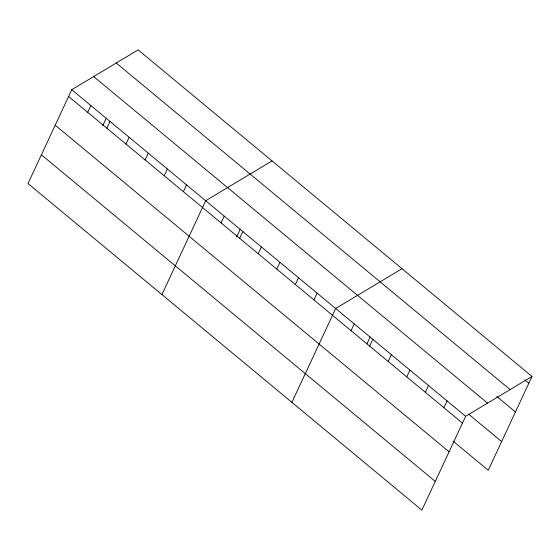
<?xml version="1.0" encoding="UTF-8"?>
<svg xmlns="http://www.w3.org/2000/svg" width="560" height="560" viewBox="0 0 560 560"><rect width="100%" height="100%" fill="white"/><g stroke="black" fill="none" stroke-linecap="round" stroke-linejoin="round"><path stroke-width="0.84" d="M71.757 89.705L28 183.54L421.876 510.125L465.633 416.29L532 376.46L138.124 49.875L71.757 89.705L465.633 416.29M87.724 112.343L90.888 105.567M102.697 125.853L106.316 118.083M106.855 128.212L110.019 121.429M125.986 144.074L129.15 137.291M145.117 159.936L148.281 153.153M164.248 175.798L167.412 169.015M183.379 191.66L186.543 184.884M161.917 294.581L205.674 200.746L272.041 160.909M221.081 222.922L224.245 216.139M236.614 236.887L240.233 229.124M239.652 238.315L242.809 231.539M258.216 253.715L261.38 246.932M276.787 269.108L279.944 262.332M295.351 284.501L298.515 277.725M313.922 299.901L317.086 293.118M291.893 402.353L335.65 308.518L402.024 268.688M351.057 330.694L354.221 323.911M366.954 343.889L370.216 336.896M369.628 346.087L372.792 339.311M388.199 361.487L391.356 354.704M406.763 376.88L409.927 370.104M425.334 392.28L428.491 385.497M443.898 407.673L447.062 400.897M532 376.46L488.243 470.295L453.096 441.154M524.86 379.939L528.836 383.236M116.221 63.014L510.097 389.606M496.874 396.571L515.445 411.971M93.66 76.559L487.536 403.144M468.482 414.071L501.641 441.567M68.593 96.481L462.469 423.073M55.202 125.209L449.071 451.801M41.398 154.812L435.267 481.397"/></g></svg>
